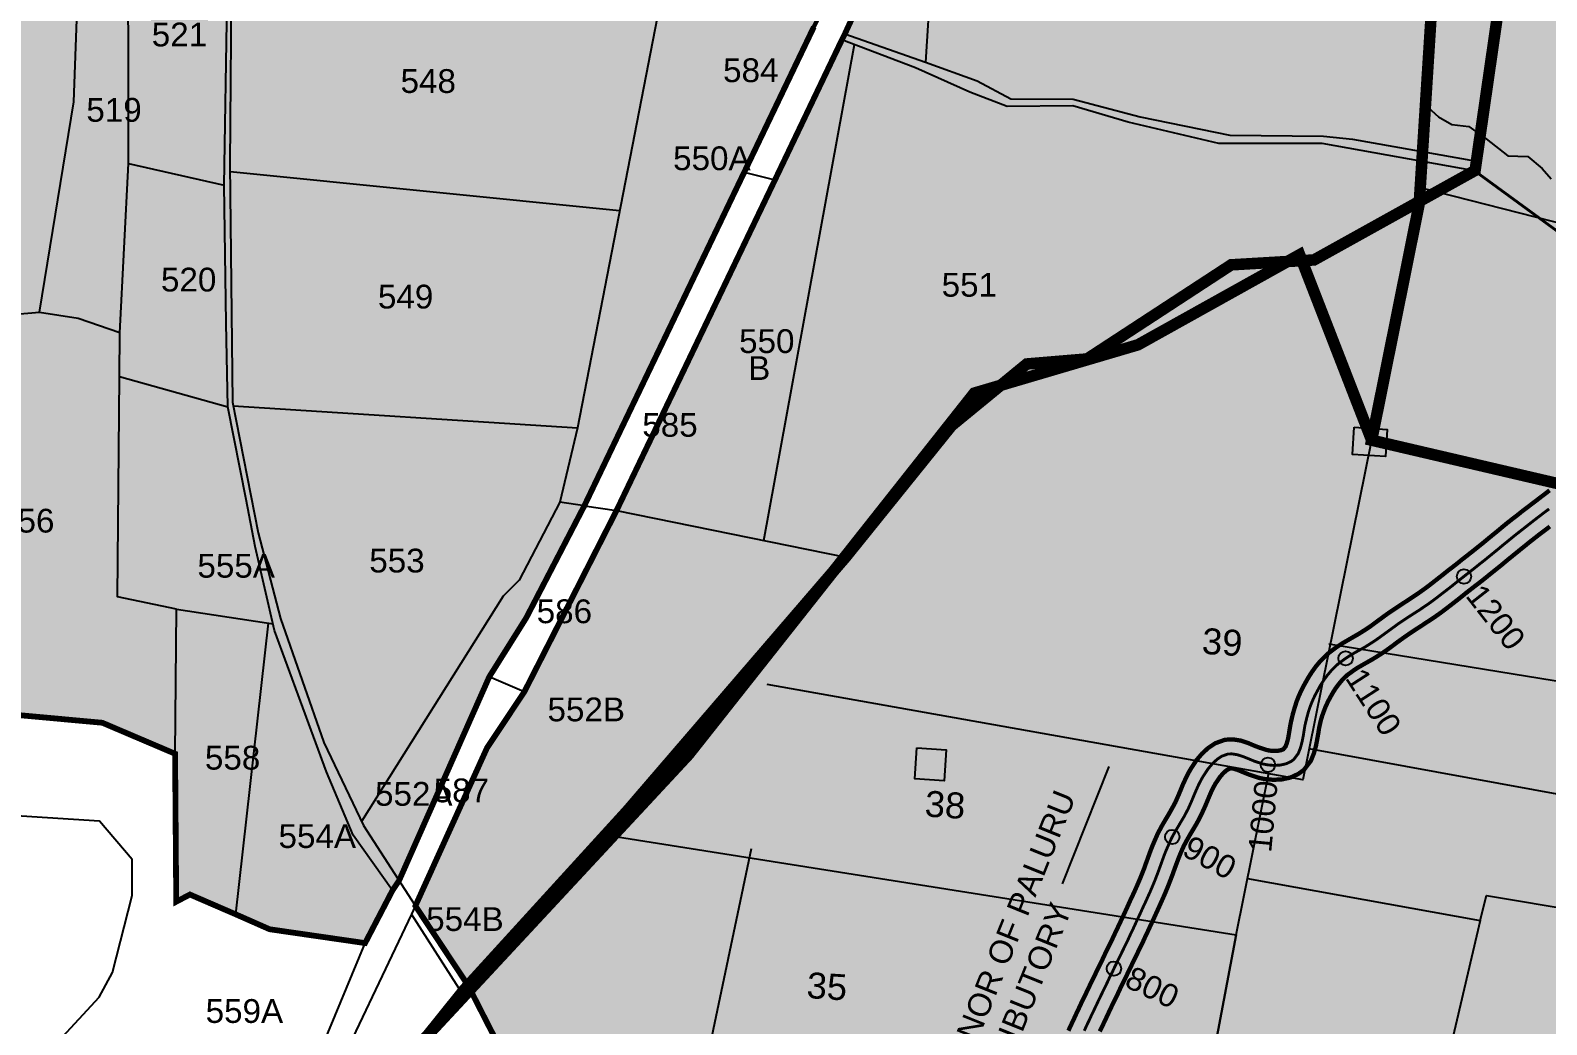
# Model space of a CAD drawing. Header units: inches. Extents: x 198958 to 218693, y 1596361 to 1611769.
# Drawn here: x 202319 to 203371, y 1605083 to 1605773 of the extents above; entities that cross this region are included whole.
import ezdxf
from ezdxf.enums import TextEntityAlignment as Align

# ---------------------------------------------------------------- set-up
doc = ezdxf.new("R2010")
doc.units = ezdxf.units.IN
doc.header["$LTSCALE"] = 15
doc.header["$MEASUREMENT"] = 0
doc.header["$PDMODE"] = 32
doc.header["$PDSIZE"] = 10
doc.linetypes.add('ACAD_ISO02W100', pattern=[15, 12, -3])
doc.linetypes.add('HIDDEN2', pattern=[0.1875, 0.125, -0.0625])
for name, color, linetype in [('CANAL1', 7, 'Continuous'), ('CHANAGE', 1, 'Continuous'), ('PAPER SIZE', 5, 'Continuous'), ('PLOT NO', 7, 'Continuous'), ('PLOTS', 7, 'Continuous'), ('PLOTS NO', 7, 'Continuous'), ('STREAMS', 4, 'Continuous'), ('STRUCTURE', 5, 'Continuous'), ('VILLAGE BOUNDARY STONES', 1, 'Continuous'), ('VILLAGE BOUNDAY', 5, 'Continuous'), ('VILLAGE BOUNDRY', 5, 'Continuous'), ('WUA-11', 3, 'Continuous')]:
    doc.layers.add(name, color=color, linetype=linetype)
doc.styles.get("Standard").update_dxf_attribs({"font": 'arial.ttf'})
doc.dimstyles.get("Standard").update_dxf_attribs({"dimtxt": 0.18, "dimasz": 0.18, "dimexe": 0.18, "dimexo": 0.0625, "dimgap": 0.09, "dimtad": 0, "dimtih": 1, "dimtoh": 1, "dimdec": 4, "dimzin": 0, "dimdsep": 46, "dimtxsty": 'Standard', "dimcen": 0.09, "dimadec": 0, "dimazin": 0, "dimtfac": 1, "dimtdec": 4, "dimtofl": 0, "dimtmove": 0, "dimatfit": 3, "dimfxl": 1, "dimtolj": 1, "dimtzin": 0, "dimarcsym": 0})

msp = doc.modelspace()

# ---------------------------------------------------------------- hatches: boundary and pattern name
at = {"layer": 'PLOTS NO', "true_color": 0x105689}
h = msp.add_hatch(color=146, dxfattribs=at)
h.dxf.hatch_style = 1
h.paths.add_polyline_path([(201787.6, 1605759.8), (201604.1, 1605782.4), (201584, 1605785.8), (201582.6, 1605854.4), (201580.7, 1605944.9), (201484.6, 1605960.8), (201386.5, 1605977), (201393.7, 1606089.6), (201229.7, 1606102.5), (201226.4, 1606220.5), (201220.2, 1606310), (201200.6, 1606363.3), (201204.8, 1606362.7), (201188.3, 1606431.2), (201137.8, 1606503.3), (201067.3, 1606524.9), (201035, 1606534.8), (201170.7, 1606508.5), (201286.5, 1606456.4), (201401.8, 1606405), (201503.4, 1606363.1), (201616.7, 1606309.7), (201761.7, 1606241.4), (201748.5, 1606525.3), (201738.6, 1606652.1), (201719.7, 1606886.8), (201718.9, 1606896.8), (201803.6, 1606925.7), (201916.9, 1606976.5), (201986.7, 1607005.4), (202011.7, 1607019), (202027.3, 1607025.6), (202048.8, 1607037.1), (202068.4, 1607038.6), (202104.1, 1607051.4), (202135.2, 1607062.5), (202172.8, 1607084.4), (202196.4, 1607095.5), (202254.2, 1607113.6), (202375.2, 1607155), (202495, 1607153.4), (202495.1, 1607161.4), (202500, 1607160.7), (202540, 1607155.1), (202597.5, 1607147.1), (202627.4, 1607068.6), (202665.9, 1606941.4), (202663.7, 1606830.3), (202669.9, 1606776.6), (202663.8, 1606776.6), (202665, 1606747.4), (202668.4, 1606667.2), (202674, 1606534.4), (202672.8, 1606525.1), (202694.9, 1606525.1), (202687.6, 1606455.7), (202453.8, 1606473.9), (202462.8, 1606416.6), (202476.2, 1606358.6), (202470.6, 1606359.2), (202402, 1606379.9), (202402.9, 1606314.9), (202402.3, 1606241.9), (202394.1, 1606245.1), (202387.8, 1606148.9), (202381.7, 1606056.4), (202370.7, 1605888.9), (202395.2, 1605871.6), (202417.5, 1605853.1), (202455.3, 1605827.5), (202458.6, 1605825.3), (202458.7, 1605826), (202533.7, 1605822.6), (202648.9, 1605813.1), (202757.2, 1605798.6), (202776.7, 1605796.1), (202838, 1605788), (202854.1, 1605783.7), (202865.4, 1605780.7), (202862.8, 1605775.3), (202814.5, 1605674.5), (202703.5, 1605443), (202663.1, 1605365.1), (202637.5, 1605324.3), (202574.9, 1605182.9), (202570.3, 1605176), (202551.3, 1605139.5), (202485, 1605149.1), (202461.4, 1605159.5), (202429.7, 1605173.2), (202420.2, 1605168.2), (202419.4, 1605270.9), (202368.9, 1605292.4), (202297.8, 1605298.9), (202303.1, 1605357.1), (202271.2, 1605363.3), (202157.1, 1605479.2), (202134.6, 1605491.7), (202089.9, 1605522.7), (202108.9, 1605682.5), (202048, 1605694.7), (201987, 1605718.2), (201997.9, 1605819.3), (201993.1, 1605819.8), (201833, 1605851.8), (201780.3, 1605871.2)])
at = {"layer": 'PLOTS NO', "true_color": 0xc7c8ca}
h = msp.add_hatch(color=9, dxfattribs=at)
h.dxf.hatch_style = 1
h.paths.add_polyline_path([(203315.3, 1604011), (203344.8, 1604007.8), (203323.6, 1603947.7), (203121.8, 1603965.8), (203082.3, 1604035.9), (202980.9, 1604214.8), (202883.1, 1604388.3), (202864.6, 1604408.9), (202835.4, 1604412.8), (202821.1, 1604529.5), (202811.5, 1604672.7), (202773.8, 1604769.6), (202760.8, 1604805.1), (202741.8, 1604857), (202678.8, 1605000.4), (202622.8, 1605110.1), (202586.2, 1605165.3), (202635.9, 1605274.9), (202661.8, 1605313.8), (202725.8, 1605439.6), (202835.8, 1605669.1), (202882.3, 1605766.4), (202884.4, 1605770.6), (202950.8, 1605914.8), (202992.1, 1606005.6), (203028.9, 1606009.3), (203057.8, 1606057.8), (203124.1, 1606039.6), (203131.4, 1606028.1), (203192.4, 1606087.7), (203197.5, 1606190.5), (203254, 1606286.5), (203326.7, 1606182), (203331.4, 1606208.6), (203357.5, 1606246.5), (203457.2, 1606384.3), (203546.7, 1606517.5), (203644.7, 1606659.7), (203649.3, 1606666), (203692.5, 1606725.1), (203832.5, 1606733.9), (203952, 1606729.4), (204081, 1606699.8), (204203.2, 1606669.5), (204249.7, 1606658), (204291.1, 1606651.5), (204380.2, 1606637.7), (204489.6, 1606619.9), (204521.7, 1606614.7), (204532.6, 1606612.9), (204579.4, 1606605.3), (204543.8, 1606506.3), (204513.9, 1606415), (204478.1, 1606291.7), (204483, 1606290.9), (204449, 1606208.1), (204438.5, 1606206.4), (204417.8, 1606155.3), (204306.2, 1605998), (204251.4, 1605952.9), (204243.3, 1605950), (204205.6, 1605943.5), (204130.6, 1605786.4), (204070.2, 1605758.8), (203971.5, 1605706.5), (203934.9, 1605640.8), (203931.3, 1605621.2), (203915, 1605560.5), (203881, 1605475.5), (203842, 1605441.8), (203777.3, 1605450.2), (203732.6, 1605426.2), (203676.5, 1605366.9), (203508.3, 1605428), (203513.8, 1605414.3), (203494.7, 1605302.5), (203495.9, 1605220), (203504.7, 1605143), (203482.8, 1605036.4), (203451.1, 1604916.8), (203478.7, 1604854.4), (203484.4, 1604734.7), (203491.3, 1604700.2), (203489.4, 1604647.8), (203488.1, 1604605.4), (203487.7, 1604590.1), (203495.9, 1604568.8), (203494.2, 1604549.9), (203490.9, 1604514), (203485.7, 1604487), (203474.9, 1604427.9), (203458.9, 1604364.8), (203438.9, 1604309.7), (203417.7, 1604246.3), (203403.8, 1604187.4), (203371.1, 1604130.8), (203350.7, 1604072.1), (203348.7, 1604051.3), (203337.5, 1604051.4)])

# ---------------------------------------------------------------- linework, layer by layer
at = {"layer": 'CANAL1', "color": 200, "linetype": 'ByBlock', "ltscale": 40, "const_width": 3}
for points in [[(203039.5, 1605078.7), (203041.4, 1605082.8), (203043.2, 1605086.6), (203044.9, 1605090.3), (203046.7, 1605094.1), (203048.4, 1605097.8), (203050.2, 1605101.4), (203052, 1605105.2), (203053.8, 1605109), (203055.6, 1605112.7), (203057.4, 1605116.4), (203059.2, 1605120.1), (203061.1, 1605124), (203062.8, 1605127.4), (203064.5, 1605131.1), (203066.3, 1605134.8), (203068.1, 1605138.5), (203069.9, 1605142.1), (203071.9, 1605146.4), (203073.4, 1605149.5), (203075.1, 1605153.2), (203076.9, 1605156.9), (203078.6, 1605160.6), (203080.3, 1605164.3), (203082.4, 1605169), (203083.7, 1605171.7), (203085.4, 1605175.4), (203087, 1605179), (203088.6, 1605182.7), (203090.1, 1605186.3), (203092.1, 1605191.3), (203092.9, 1605193.7), (203094.3, 1605197.5), (203095.7, 1605201.4), (203097.2, 1605205.4), (203098.9, 1605209.5), (203101.5, 1605215.4), (203102.7, 1605217.7), (203104.8, 1605221.6), (203107, 1605225.3), (203109.1, 1605228.8), (203111, 1605232.2), (203112.9, 1605235.6), (203113.7, 1605237.1), (203115.9, 1605242.1), (203117.4, 1605245.7), (203119, 1605249.6), (203120.9, 1605253.7), (203123, 1605257.9), (203124.7, 1605260.8), (203128.6, 1605266.7), (203132.3, 1605271), (203136.4, 1605274.8), (203141.5, 1605278.2), (203148.2, 1605280.6), (203153.7, 1605280.9), (203159.2, 1605280), (203164.1, 1605278.4), (203168.3, 1605276.6), (203172.2, 1605275.1), (203176.8, 1605273.6), (203179, 1605273.1), (203182.2, 1605272.8), (203185.1, 1605273), (203187.3, 1605273.4), (203188.8, 1605274.1), (203190.3, 1605276), (203191, 1605277.9), (203191.9, 1605281), (203192.6, 1605284.9), (203193.3, 1605289.2), (203193.9, 1605292.6), (203195.3, 1605298.5), (203196.6, 1605303), (203198, 1605307.4), (203199.7, 1605311.6), (203201.6, 1605315.7), (203203.3, 1605318.9), (203206, 1605323.7), (203208.5, 1605327.6), (203211.3, 1605331.5), (203214.4, 1605335.2), (203217.8, 1605338.6), (203220.3, 1605340.9), (203225.4, 1605344.7), (203229.3, 1605347.3), (203233.1, 1605349.5), (203236.7, 1605351.6), (203240.2, 1605353.6), (203242.5, 1605355), (203246.6, 1605357.6), (203249.8, 1605359.8), (203253, 1605362.2), (203256.3, 1605364.6), (203259.7, 1605367.1), (203262.5, 1605369.1), (203266.7, 1605371.9), (203270.2, 1605374.2), (203273.7, 1605376.5), (203277.1, 1605378.7), (203280.4, 1605380.9), (203283.3, 1605382.9), (203286.8, 1605385.4), (203289.9, 1605387.7), (203293.1, 1605390.2), (203296.3, 1605392.7), (203299.5, 1605395.2), (203302.7, 1605397.8), (203306, 1605400.3), (203309.2, 1605402.8), (203312.4, 1605405.4), (203315.6, 1605407.9), (203318.8, 1605410.4), (203322.3, 1605413.2), (203325.1, 1605415.4), (203328.3, 1605418), (203331.4, 1605420.6), (203334.6, 1605423.2), (203337.8, 1605425.8), (203341.6, 1605429), (203344.2, 1605431.1), (203347.5, 1605433.7), (203350.8, 1605436.2), (203354, 1605438.8), (203357.3, 1605441.3), (203361.5, 1605444.5), (203363.9, 1605446.3), (203367.1, 1605448.8), (203370.3, 1605451.2), (203373.5, 1605453.7)], [(203061.3, 1605078.2), (203063, 1605081.8), (203064.8, 1605085.5), (203066.5, 1605089.2), (203068.2, 1605092.8), (203070, 1605096.6), (203071.8, 1605100.3), (203073.6, 1605103.9), (203075.3, 1605107.6), (203077.1, 1605111.3), (203079.1, 1605115.2), (203080.7, 1605118.7), (203082.5, 1605122.4), (203084.3, 1605126.1), (203086.1, 1605129.8), (203087.9, 1605133.5), (203090, 1605137.8), (203091.5, 1605140.9), (203093.2, 1605144.7), (203095, 1605148.4), (203096.7, 1605152.2), (203098.5, 1605155.9), (203100.6, 1605160.6), (203101.9, 1605163.4), (203103.6, 1605167.2), (203105.3, 1605171), (203107, 1605174.9), (203108.6, 1605178.8), (203110.7, 1605184.2), (203111.7, 1605186.8), (203113.1, 1605190.7), (203114.5, 1605194.5), (203115.9, 1605198.2), (203117.3, 1605201.7), (203119.5, 1605206.7), (203120.4, 1605208.4), (203122.2, 1605211.7), (203124.2, 1605215.2), (203126.3, 1605218.7), (203128.5, 1605222.4), (203130.6, 1605226.3), (203131.7, 1605228.5), (203134.3, 1605234.2), (203135.9, 1605238), (203137.4, 1605241.6), (203138.9, 1605245.1), (203140.6, 1605248.4), (203141.6, 1605250.2), (203144.6, 1605254.6), (203146.7, 1605257.1), (203148.9, 1605259.1), (203150.5, 1605260.2), (203152.1, 1605260.8), (203152.6, 1605260.8), (203154.4, 1605260.5), (203157.2, 1605259.6), (203160.8, 1605258.1), (203165.3, 1605256.3), (203171.6, 1605254.2), (203176, 1605253.3), (203181.8, 1605252.8), (203187.7, 1605253.1), (203193.7, 1605254.4), (203199.1, 1605256.9), (203203, 1605259.7), (203207.8, 1605266), (203210, 1605271.5), (203211.4, 1605276.6), (203212.3, 1605281.4), (203213.1, 1605285.9), (203213.5, 1605288.6), (203214.6, 1605293.6), (203215.6, 1605297), (203216.8, 1605300.4), (203218.1, 1605303.7), (203219.6, 1605306.9), (203220.9, 1605309.4), (203223.1, 1605313.3), (203225, 1605316.3), (203227.1, 1605319.1), (203229.3, 1605321.8), (203231.7, 1605324.2), (203233.1, 1605325.5), (203236.9, 1605328.3), (203239.8, 1605330.3), (203243.1, 1605332.2), (203246.6, 1605334.2), (203250.3, 1605336.3), (203253.1, 1605338), (203257.8, 1605341), (203261.4, 1605343.5), (203264.8, 1605346), (203268.1, 1605348.5), (203271.3, 1605350.8), (203274, 1605352.7), (203277.8, 1605355.3), (203281.1, 1605357.5), (203284.6, 1605359.7), (203288, 1605362), (203291.6, 1605364.3), (203294.8, 1605366.5), (203298.6, 1605369.2), (203302, 1605371.8), (203305.4, 1605374.4), (203308.6, 1605376.9), (203311.9, 1605379.5), (203315.1, 1605382.1), (203318.3, 1605384.6), (203321.5, 1605387.1), (203324.8, 1605389.6), (203328, 1605392.1), (203331.2, 1605394.7), (203334.8, 1605397.6), (203337.7, 1605399.9), (203340.9, 1605402.5), (203344.1, 1605405.2), (203347.3, 1605407.8), (203350.4, 1605410.3), (203354.2, 1605413.4), (203356.7, 1605415.4), (203359.9, 1605418), (203363.1, 1605420.5), (203366.3, 1605423), (203369.5, 1605425.4), (203373.7, 1605428.6)]]:
    msp.add_lwpolyline(points, dxfattribs=at)
at = {"layer": 'CANAL1', "color": 1, "linetype": 'HIDDEN2', "ltscale": 15, "const_width": 2}
msp.add_lwpolyline([(203050.5, 1605078.6), (203052.2, 1605082.4), (203054, 1605086.1), (203055.7, 1605089.8), (203057.5, 1605093.5), (203059.2, 1605097.1), (203061, 1605100.9), (203062.8, 1605104.6), (203064.6, 1605108.3), (203066.4, 1605112), (203068.1, 1605115.7), (203070.1, 1605119.6), (203071.7, 1605123.1), (203073.5, 1605126.7), (203075.3, 1605130.4), (203077.1, 1605134.1), (203078.9, 1605137.8), (203081, 1605142.1), (203082.4, 1605145.2), (203084.2, 1605148.9), (203085.9, 1605152.6), (203087.6, 1605156.4), (203089.4, 1605160.1), (203091.5, 1605164.8), (203092.8, 1605167.5), (203094.5, 1605171.3), (203096.2, 1605175), (203097.8, 1605178.8), (203099.4, 1605182.6), (203101.4, 1605187.8), (203102.3, 1605190.2), (203103.7, 1605194.1), (203105.1, 1605198), (203106.5, 1605201.8), (203108.1, 1605205.6), (203110.5, 1605211), (203111.5, 1605213.1), (203113.5, 1605216.7), (203115.6, 1605220.2), (203117.7, 1605223.8), (203119.8, 1605227.3), (203121.7, 1605230.9), (203122.7, 1605232.8), (203125.1, 1605238.2), (203126.6, 1605241.9), (203128.2, 1605245.6), (203129.9, 1605249.4), (203131.8, 1605253.1), (203133.2, 1605255.5), (203136.6, 1605260.6), (203139.5, 1605264), (203142.7, 1605267), (203146, 1605269.2), (203150.2, 1605270.7), (203153.1, 1605270.8), (203156.8, 1605270.2), (203160.6, 1605269), (203164.6, 1605267.4), (203168.7, 1605265.7), (203174.2, 1605263.9), (203177.5, 1605263.2), (203182, 1605262.8), (203186.4, 1605263), (203190.5, 1605263.9), (203194, 1605265.5), (203195.9, 1605266.9), (203199, 1605271), (203200.5, 1605274.7), (203201.6, 1605278.8), (203202.5, 1605283.1), (203203.2, 1605287.6), (203203.7, 1605290.6), (203205, 1605296), (203206.1, 1605300), (203207.4, 1605303.9), (203208.9, 1605307.6), (203210.6, 1605311.3), (203212.1, 1605314.1), (203214.5, 1605318.5), (203216.8, 1605322), (203219.2, 1605325.3), (203221.9, 1605328.5), (203224.7, 1605331.4), (203226.7, 1605333.2), (203231.1, 1605336.5), (203234.6, 1605338.8), (203238.1, 1605340.9), (203241.7, 1605342.9), (203245.3, 1605344.9), (203247.8, 1605346.5), (203252.2, 1605349.3), (203255.6, 1605351.7), (203258.9, 1605354.1), (203262.2, 1605356.5), (203265.5, 1605358.9), (203268.2, 1605360.9), (203272.2, 1605363.6), (203275.7, 1605365.9), (203279.1, 1605368.1), (203282.6, 1605370.3), (203286, 1605372.6), (203289.1, 1605374.7), (203292.7, 1605377.3), (203296, 1605379.8), (203299.2, 1605382.3), (203302.5, 1605384.8), (203305.7, 1605387.3), (203308.9, 1605389.9), (203312.1, 1605392.4), (203315.4, 1605395), (203318.6, 1605397.5), (203321.8, 1605400), (203325, 1605402.6), (203328.6, 1605405.4), (203331.4, 1605407.7), (203334.6, 1605410.3), (203337.8, 1605412.9), (203340.9, 1605415.5), (203344.1, 1605418.1), (203347.9, 1605421.2), (203350.5, 1605423.3), (203353.7, 1605425.8), (203356.9, 1605428.3), (203360.2, 1605430.9), (203363.4, 1605433.4), (203367.6, 1605436.6), (203369.9, 1605438.4), (203373.2, 1605440.8)], dxfattribs=at)
at = {"layer": 'CHANAGE'}
for p in [(203314.1, 1605393.9), (203231.9, 1605337.1), (203178, 1605263.2), (203111.6, 1605213.2), (203071.1, 1605121.8)]:
    msp.add_point(p, dxfattribs=at)
at = {"layer": 'PLOTS'}
for points in [[(202570.3, 1605176), (202543, 1605214.3), (202524.6, 1605258.3), (202488.5, 1605356.4), (202475.1, 1605414.8), (202468.7, 1605447.4), (202456.1, 1605511.6), (202454.9, 1605569.7), (202453.5, 1605665.4), (202455.6, 1605792.7), (202455.3, 1605827.5), (202463.9, 1606022.5), (202468.7, 1606126), (202475.1, 1606278.4), (202471.2, 1606348.6), (202470.6, 1606359.2), (202456.6, 1606425.2), (202440.7, 1606528.2)], [(202162.9, 1605969.1), (202185.4, 1605952.9), (202218, 1605945), (202282.2, 1605922.4), (202321.1, 1605917.4), (202348.3, 1605907.8), (202370.7, 1605888.9), (202395.2, 1605871.6), (202417.5, 1605853.1), (202458.6, 1605825.3), (202457.5, 1605679.9), (202459.2, 1605514.9), (202477, 1605424.3), (202492.6, 1605364.7), (202522.7, 1605278.6), (202550.3, 1605221), (202590.6, 1605158.5), (202622.8, 1605110.1)], [(202159.5, 1605602.7), (202295.5, 1605574.9), (202325.3, 1605577.3), (202349.2, 1605723.4), (202355.4, 1605895.1), (202342.2, 1605904.8), (202301.9, 1605913.3), (202280.1, 1605913.5), (202246, 1605926.6), (202217, 1605936.1)], [(202884.4, 1605770.6), (202950.8, 1605914.8), (202940.2, 1605750.8)], [(202381.1, 1605562.9), (202387, 1605680.5), (202386.9, 1605873.1)], [(203283.7, 1605663.9), (203455.2, 1605620.1), (203475.7, 1605746.9), (203721.8, 1605716.6), (203730.5, 1605686.5), (203934.9, 1605640.8), (203971.5, 1605706.5), (203936.4, 1605790.5), (203736.4, 1605835.8), (203721.8, 1605716.6)], [(202865.4, 1605780.7), (202838, 1605788), (202757.2, 1605798.6), (202698.8, 1605497.1)], [(202725.8, 1605439.6), (202884.4, 1605770.6), (202940.2, 1605750.8), (202976.1, 1605738), (202999.5, 1605725.5), (203042.8, 1605725.1), (203089.3, 1605712.8), (203151.6, 1605700.2), (203216.6, 1605699.6), (203236.7, 1605697.4), (203322.7, 1605682.2)], [(202828.1, 1605418.9), (202891.1, 1605763)], [(203321.4, 1605675.5), (203215.7, 1605694.3), (203144, 1605694.4), (203080.9, 1605709.2), (203042.5, 1605720.5), (202996.9, 1605720), (202971, 1605730.1), (202933.3, 1605746.9), (202882.3, 1605766.4)], [(202387, 1605680.5), (202453.5, 1605665.4)], [(202457.6, 1605675), (202728, 1605647.9)], [(202814.5, 1605674.5), (202835.8, 1605669.1)], [(202420.3, 1605371.2), (202379.4, 1605379.7), (202380.9, 1605532.8), (202381.1, 1605562.9), (202352.1, 1605572.9), (202325.3, 1605577.2)], [(202380.9, 1605532.8), (202456.1, 1605511.6)], [(202459.7, 1605512.3), (202698.8, 1605497.1), (202686.5, 1605445.5), (202658.3, 1605391.3), (202647.1, 1605380.3), (202548.9, 1605223.8)], [(203250, 1605488.5), (203202.2, 1605252.9), (202830.3, 1605319)], [(202574.9, 1605182.9), (202637.5, 1605324.3), (202663.1, 1605365.1), (202703.5, 1605443), (202686.5, 1605445.5)], [(202703.5, 1605443), (202725.8, 1605439.6), (202661.8, 1605313.8), (202637.5, 1605324.3)], [(202725.8, 1605439.6), (202884.9, 1605407.4)], [(202271.2, 1605363.3), (202303.1, 1605357.1), (202297.8, 1605298.9), (202368.9, 1605292.4), (202419.4, 1605270.9), (202420.3, 1605371.2), (202482.9, 1605361.7), (202487.4, 1605361.1)], [(202484, 1605361.6), (202461.4, 1605159.5), (202429.7, 1605173.2), (202420.2, 1605168.2), (202419.4, 1605270.9)], [(203220.2, 1605347.2), (203494.7, 1605302.5), (203601.9, 1605275.9), (203709.4, 1605239.5), (203773.1, 1605309.7)], [(202661.8, 1605313.8), (202635.9, 1605274.9), (202583.6, 1605159.5)], [(203206.3, 1605274.6), (203603.8, 1605201.9), (203669.5, 1605189.9), (203709.4, 1605239.5)], [(202726.4, 1605213.2), (203156, 1605145.2), (203178.6, 1605257.7)], [(202278.6, 1604997.3), (202315.4, 1605060.6), (202338.6, 1605071.7), (202366.7, 1605101.9), (202376, 1605119), (202389.5, 1605172.6), (202389.7, 1605197.4), (202367, 1605224.1), (202269.3, 1605230.4), (202256.1, 1605164.6), (202094, 1605164.1), (202087.3, 1605021.8)], [(202819.3, 1605205), (202766.4, 1604953.1), (202721.8, 1604779.4), (202539.2, 1604810.9), (202536.4, 1604832.3), (202547.7, 1604882.9)], [(202461.4, 1605159.5), (202485, 1605149.1), (202551.3, 1605139.5), (202570.3, 1605176), (202574.9, 1605182.9)], [(203163.9, 1605184.4), (203325.3, 1605155.2), (203329.7, 1605172.5), (203591.2, 1605128.8)], [(202583.6, 1605159.5), (202524.6, 1605035.5), (202502.3, 1604960.4)], [(202618.4, 1605105), (202583.6, 1605159.5)], [(203325.3, 1605155.2), (203278.4, 1604954.7), (203124.1, 1604982.5)], [(202491.8, 1604947.3), (202499.8, 1605003.3), (202521.6, 1605067.6), (202551.3, 1605139.5)], [(203156, 1605145.2), (203127.1, 1604992), (203156, 1605145.2)]]:
    msp.add_lwpolyline(points, dxfattribs=at)
at = {"layer": 'PLOTS', "const_width": 3}
msp.add_lwpolyline([(203357.8, 1606490.3), (203245.7, 1606308.3), (203185, 1606209.8), (203132.4, 1606205.7), (203028.4, 1606040.3), (202989.4, 1606037.8), (202861.1, 1605771.8), (202703.5, 1605443)], dxfattribs=at)
at = {"layer": 'STREAMS'}
msp.add_lwpolyline([(203286.8, 1605721.6), (203296.5, 1605712.9), (203305.7, 1605707.6), (203317.5, 1605706.1), (203329.5, 1605697.7), (203344.5, 1605685.9), (203358.4, 1605685.4), (203368.3, 1605677.1), (203374.5, 1605670)], dxfattribs=at)
for points in [[(203067.8, 1603336.8), (203087.6, 1603355.1), (203124.8, 1603383.7), (203141.1, 1603404.3), (203144, 1603410.8), (203164.9, 1603439.9), (203169.4, 1603449.7), (203174.7, 1603475.6), (203181.5, 1603512.3), (203197.2, 1603553.9), (203201.3, 1603575.1), (203205.7, 1603596.6), (203221.3, 1603630.5), (203223.9, 1603646.6), (203221.4, 1603673.5), (203227.6, 1603715.3), (203230.2, 1603748.7), (203237.1, 1603767), (203264, 1603806.6), (203272, 1603829.3), (203287.4, 1603848.6), (203297.7, 1603881.2), (203304.4, 1603894.4), (203320.8, 1603920.6), (203326.9, 1603937.7), (203338.6, 1603972.4), (203347.7, 1603986.5), (203348.8, 1604015.2), (203348.8, 1604024.9), (203353.2, 1604039.9), (203359.2, 1604076.1), (203376.6, 1604103.3), (203380.9, 1604129.6), (203406.2, 1604164.5), (203411.9, 1604190.7), (203429.8, 1604217.2), (203439.3, 1604232.2), (203449.5, 1604261), (203462, 1604284.2), (203467.8, 1604312.5), (203488.5, 1604334.5), (203495.7, 1604352), (203499.6, 1604361.5), (203511.1, 1604368.8), (203521, 1604374.4), (203530, 1604381), (203536.3, 1604390.6), (203536.3, 1604403), (203532.5, 1604413.7), (203541.4, 1604429.9), (203546.5, 1604429.2), (203556.5, 1604437.4), (203561, 1604447.1), (203577.5, 1604458.7), (203582.4, 1604470.9), (203580.2, 1604475), (203572.7, 1604491.7), (203580.1, 1604509), (203592.5, 1604524.1), (203613.7, 1604549.7), (203612.7, 1604569.9), (203602, 1604616.3), (203579.1, 1604664.8), (203569.8, 1604676.5), (203549.3, 1604732.4), (203538.6, 1604762.5), (203536.3, 1604793.2), (203514.5, 1604822.4), (203496.5, 1604853.5), (203494.4, 1604915), (203493.4, 1604948.1), (203500.6, 1604977.6), (203502.1, 1605020.6), (203518.4, 1605049.2), (203523.1, 1605075), (203525.6, 1605098.7), (203537.3, 1605122), (203541.2, 1605140.8), (203542.5, 1605173.8), (203546.5, 1605194.3), (203541.5, 1605220.2), (203542.5, 1605243), (203550.9, 1605302.5), (203551, 1605319.5), (203555.8, 1605334.8), (203553.8, 1605367.8), (203554.5, 1605381), (203557.7, 1605401.3)], [(203593.6, 1605390.7), (203587.4, 1605379), (203590.9, 1605356.3), (203583.9, 1605327.9), (203580.2, 1605314.3), (203583.2, 1605285), (203581.8, 1605262.6), (203582.7, 1605249.9), (203582.2, 1605223.3), (203593.3, 1605186.6), (203564.8, 1605116.3), (203563.4, 1605088.9), (203554.1, 1605070.9), (203546.5, 1605038.3), (203534.3, 1605014.7), (203532.4, 1604998.2), (203528.4, 1604977), (203523.1, 1604962.2), (203522.5, 1604916.4), (203527.2, 1604887.3), (203555.4, 1604848.3), (203563.6, 1604822.2), (203572.5, 1604801.2), (203578.5, 1604786.4), (203580.8, 1604770.9), (203582.9, 1604759.6), (203601.5, 1604709.1), (203609, 1604675.7), (203618.4, 1604653.2), (203620.3, 1604641.4), (203641, 1604609.4), (203647, 1604571.5), (203647.3, 1604558.4), (203646.5, 1604538.7), (203629.8, 1604512.9), (203617.5, 1604496), (203607.1, 1604472), (203608.7, 1604450), (203604.7, 1604439.9), (203585.5, 1604409.7), (203578.4, 1604382), (203572, 1604371.4), (203550.6, 1604352.5), (203541.4, 1604338.8), (203534.4, 1604319.4), (203523.4, 1604303.1), (203516.9, 1604292.2), (203514.2, 1604278.1), (203474.3, 1604247.1), (203462.8, 1604225.6), (203436.7, 1604172.4), (203408.3, 1604132.2), (203400.7, 1604115.8), (203399.3, 1604076.8), (203388.9, 1604050.9), (203378.2, 1603995.4), (203364.1, 1603976.3), (203359.8, 1603964.8), (203352.5, 1603938.5), (203335.7, 1603908.6), (203323.7, 1603894.8), (203304.2, 1603846.4), (203292.7, 1603832.7), (203282.2, 1603785.6), (203277.8, 1603775.8), (203260.8, 1603746.3), (203257.3, 1603717.6), (203257.9, 1603705.2), (203249.3, 1603677), (203245.8, 1603667.2), (203246.1, 1603644.9), (203236.3, 1603610.4), (203230.8, 1603585.4), (203231.3, 1603573.2), (203230.7, 1603545.6), (203220.1, 1603531.3), (203213.7, 1603503.6), (203203.8, 1603482.2), (203192.6, 1603464.3), (203166, 1603417.6), (203156.8, 1603411.5), (203140.2, 1603387.8), (203121, 1603360.4), (203111.2, 1603352), (203094.7, 1603334.1), (203058.4, 1603289.5), (203039.4, 1603256.6), (203028.9, 1603227.2), (203013.1, 1603209.4), (202973.6, 1603173.8), (202951.6, 1603152), (202920.1, 1603134), (202907.5, 1603122.8), (202894.7, 1603118.3), (202886.1, 1603114.6), (202823.2, 1603077.5), (202780.7, 1603073.8), (202760.7, 1603079.3), (202740.2, 1603089.9), (202730.4, 1603091.9), (202678, 1603087.2)]]:
    msp.add_spline(points, degree=3, dxfattribs=at)
at = {"layer": 'VILLAGE BOUNDARY STONES'}
for points in [[(203237.9, 1605497.5), (203260.7, 1605496), (203259.5, 1605477.1), (203236.7, 1605478.6)], [(202934.2, 1605275), (202954.7, 1605273.7), (202953.3, 1605252.2), (202932.8, 1605253.5)]]:
    msp.add_lwpolyline(points, close=True, dxfattribs=at)
at = {"layer": 'VILLAGE BOUNDAY', "linetype": 'ACAD_ISO02W100', "ltscale": 0.2, "const_width": 8}
for points in [[(204663, 1604636.6), (204601.7, 1604666.8), (204615.8, 1604744.8), (204313.5, 1604913.4), (204342.6, 1605014.3), (204256.1, 1605041.8), (203963.3, 1605160), (203970.3, 1605174.5), (203840.2, 1605293.3), (203771.1, 1605320.6), (203676.5, 1605366.9), (203553.1, 1605413.5), (203507.8, 1605428.4), (203250, 1605488.5), (203283, 1605652.5), (203311, 1606093.8), (203364.7, 1606396.5), (203446.9, 1606668.3)], [(203346.4, 1605845.9), (203321.8, 1605675.7), (203210, 1605613.6), (203152.5, 1605610.2), (203052.5, 1605544.9), (203010.6, 1605541.4), (202958.4, 1605498.6), (202884.9, 1605407.4), (202733.2, 1605231.1), (202620.2, 1605107.2), (202491.8, 1604947.3), (202439.4, 1604805.3), (202416.2, 1604700.6), (202395.5, 1604609.4), (202357, 1604563.5), (202331.5, 1604551), (202227, 1604402.9)], [(203250, 1605488.5), (203200, 1605617.2), (203087.8, 1605554.7), (202974.2, 1605521.2), (202775.8, 1605270.3), (202548.2, 1605025.5), (202424.5, 1604745.1), (202334, 1604558.5), (202239.4, 1604412.4)]]:
    msp.add_lwpolyline(points, dxfattribs=at)
at = {"layer": 'VILLAGE BOUNDRY', "const_width": 1.94}
msp.add_lwpolyline([(203321.4, 1605675.5), (203387.7, 1605627.1)], dxfattribs=at)
at = {"layer": 'WUA-11', "color": 15, "const_width": 4}
for points in [[(202678.8, 1605000.4), (202622.8, 1605110.1), (202586.2, 1605165.3), (202635.9, 1605274.9), (202661.8, 1605313.8), (202725.8, 1605439.6), (202835.8, 1605669.1), (202882.3, 1605766.4), (202884.4, 1605770.6), (202950.8, 1605914.8)], [(202862.8, 1605775.3), (202814.5, 1605674.5), (202703.5, 1605443), (202663.1, 1605365.1), (202637.5, 1605324.3), (202574.9, 1605182.9), (202570.3, 1605176), (202551.3, 1605139.5), (202485, 1605149.1), (202461.4, 1605159.5), (202429.7, 1605173.2), (202420.2, 1605168.2), (202419.4, 1605270.9), (202368.9, 1605292.4), (202297.8, 1605298.9)]]:
    msp.add_lwpolyline(points, dxfattribs=at)
at = {"layer": 'WUA-11', "const_width": 3}
for points in [[(202678.8, 1605000.4), (202622.8, 1605110.1), (202586.2, 1605165.3), (202635.9, 1605274.9), (202661.8, 1605313.8), (202725.8, 1605439.6), (202835.8, 1605669.1), (202882.3, 1605766.4), (202884.4, 1605770.6), (202950.8, 1605914.8)], [(202862.8, 1605775.3), (202814.5, 1605674.5), (202703.5, 1605443), (202663.1, 1605365.1), (202637.5, 1605324.3), (202574.9, 1605182.9), (202570.3, 1605176), (202551.3, 1605139.5), (202485, 1605149.1), (202461.4, 1605159.5), (202429.7, 1605173.2), (202420.2, 1605168.2), (202419.4, 1605270.9), (202368.9, 1605292.4), (202297.8, 1605298.9)]]:
    msp.add_lwpolyline(points, dxfattribs=at)

# ---------------------------------------------------------------- texts
at = {"layer": 'CHANAGE'}
for s, rotation, p in [('1200', 308.0447, (203320.9, 1605385.3)), ('1100', 302.8519, (203237.9, 1605327.8)), ('900', 331.2524, (203121.3, 1605207.9)), ('800', 334.0288, (203081, 1605117))]:
    msp.add_text(s, height=16, rotation=rotation, dxfattribs=at).set_placement(p, align=Align.MIDDLE_LEFT)
msp.add_text('1000', height=16, rotation=84.6817, dxfattribs=at).set_placement((203176.9, 1605252.2), align=Align.MIDDLE_RIGHT)
at = {"layer": 'PLOT NO'}
for s, p in [('521', (202403.2, 1605761.8)), ('584', (202799.8, 1605737)), ('548', (202575.9, 1605729.5)), ('519', (202357.8, 1605709.5)), ('550A', (202765.1, 1605675.9)), ('520', (202409.6, 1605591.7)), ('551', (202951.5, 1605588.1)), ('549', (202560.2, 1605579.9)), ('550', (202810.9, 1605549)), (' B', (202810.8, 1605530.3)), ('585', (202743.7, 1605490.9)), ('556', (202297.2, 1605424.4)), ('553', (202554.2, 1605396.7)), ('555A', (202434.9, 1605393.1)), ('586', (202670.4, 1605361.5)), ('552B', (202677.9, 1605293.4)), ('558', (202440.1, 1605259.9)), ('587', (202598.9, 1605237.2)), ('552A', (202558.2, 1605234.8)), ('554A', (202491.2, 1605205.5)), ('554B', (202593.7, 1605147.9)), ('559A', (202440.6, 1605084.1))]:
    msp.add_text(s, height=16.5, dxfattribs=at).set_placement(p)
at = {"layer": 'PLOTS NO'}
for s, p in [('39', (203131.8, 1605340.3)), ('38', (202939.4, 1605227.4)), ('35', (202857.4, 1605101.4))]:
    msp.add_text(s, height=18, rotation=356.3896, dxfattribs=at).set_placement(p)
at = {"layer": 'STRUCTURE', "color": 5, "insert": (202940.4, 1605024.8), "char_height": 16, "width": 273.397, "attachment_point": 1, "rotation": 68.0371, "bg_fill": 1, "box_fill_scale": 1.1, "bg_fill_color": 7, "bg_fill_true_color": 16777215, "bg_fill_transparency": 0}
msp.add_mtext('{\\C1;3L MINOR OF PALURU DISTRIBUTORY}', dxfattribs=at)

# ---------------------------------------------------------------- leaders
at = {"layer": 'PAPER SIZE', "color": 1}
msp.add_leader([(203067.5, 1605262.1), (203035.1, 1605180.7)], dimstyle='Standard', override={"dimasz": 40, "dimgap": 0.09, "dimtad": 0, "dimtfill": 2, "dimtfillclr": 5}, dxfattribs=at)

doc.saveas('drawing.dxf')
